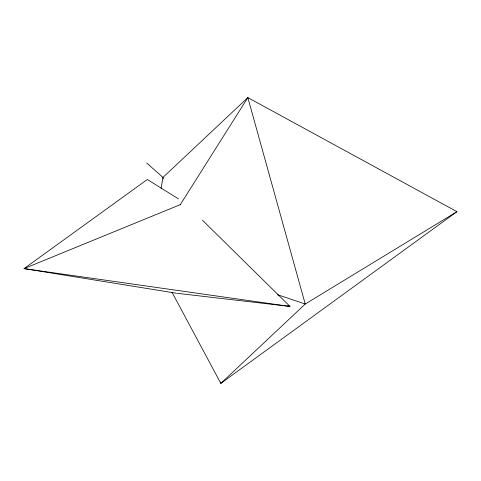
<?xml version="1.0" encoding="UTF-8"?>
<svg xmlns="http://www.w3.org/2000/svg" width="481" height="481" viewBox="0 0 481 481"><rect width="100%" height="100%" fill="white"/><g stroke="black" fill="none" stroke-linecap="round" stroke-linejoin="round"><path stroke-width="0.72" d="M161.093 188.51L162.951 177.441L247.841 97.595L456.95 211.67L220.827 383.405L172.012 292.256M180.098 204.954L247.841 97.595L305.225 304.022L220.827 383.405L220.418 381.962M456.95 211.67L305.225 304.022L277.531 294.709M180.615 204.503L24.05 268.608L176.226 293.2M176.972 293.284L290.019 306.445L202.405 220.16M287.957 305.549L290.019 306.445L24.05 268.608L147.33 179.497L178.427 198.851M146.723 163.005L162.951 177.441L163.36 178.884"/></g></svg>
